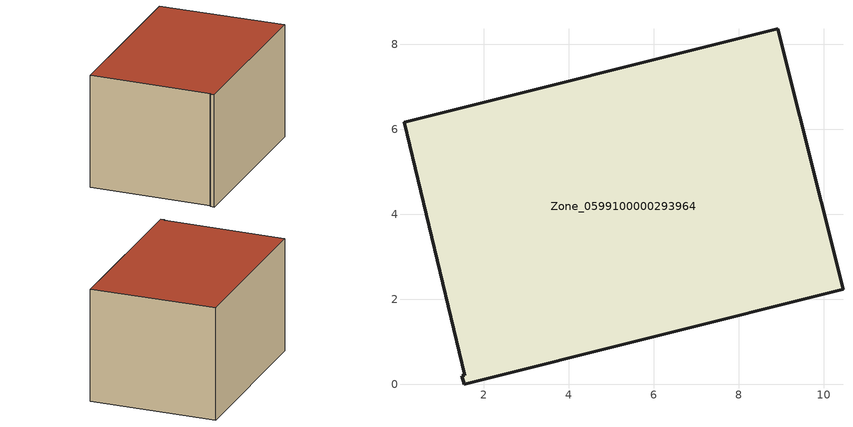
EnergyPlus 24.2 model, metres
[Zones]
Zone_0599100000293964
 floor ground (C_G): 1.49,0.2 1.55,0.22 0.14,6.16 8.92,8.37 10.46,2.24 1.54,0 z0
 wall outside (C_F): 10.46,2.24 8.92,8.37 0.14,6.16 1.55,0.22 1.49,0.2 1.54,0 10.46,2.24 z0:5.71
 roof outside (C_R): 1.55,0.22 1.49,0.2 1.54,0 10.46,2.24 8.92,8.37 0.14,6.16 z5.71
[BUILDING]
Pand.0599100000293964: North Axis=0; Terrain=City; Loads Convergence Tolerance Value=0.04; Temperature Convergence Tolerance Value=0.4; Solar Distribution=FullExterior; Maximum Number of Warmup Days=25; Minimum Number of Warmup Days=1
[Site:Location]
Rotterdam.The.Hague.AP_ZH_NLD Design_Conditions: Latitude=51.96; Longitude=4.45; Time Zone=1; Elevation=-4.5
[SITE:GROUNDTEMPERATURE:BUILDINGSURFACE]
18, 18, 18, 18, 18, 18, 18, 18, 18, 18, 18, 18
[MATERIAL] Thermal Absorptance=0.9; Solar Absorptance=0.7; Visible Absorptance=0.7
Name | Roughness | Thickness | Conductivity | Density | Specific Heat
G.TI.1946-1964 | MediumSmooth | 0.15 | 1 | 540 | 1210
F.TI.1946-1964 | Rough | 0.3 | 0.857143 | 1920 | 840
R.TI.1946-1964 | MediumRough | 0.2 | 0.277778 | 1500 | 1000
[CONSTRUCTION]
C_G: G.TI.1946-1964
C_F: F.TI.1946-1964
C_R: R.TI.1946-1964
[ZONE]
Zone_0599100000293964: Type=1; Multiplier=1; Ceiling Height=Autocalculate; Volume=Autocalculate; Floor Area=autocalculate; Part of Total Floor Area=Yes
[ZONEINFILTRATION:DESIGNFLOWRATE]
Infil_Zone_0599100000293964: Zone or ZoneList or Space or SpaceList=Zone_0599100000293964; Schedule=AlwaysOn; Design Flow Rate Calculation Method=Flow/Area; Flow Rate per Floor Area=0.003; Constant Term Coefficient=1; Temperature Term Coefficient=0; Velocity Term Coefficient=0; Velocity Squared Term Coefficient=0
[HVACTEMPLATE:ZONE:IDEALLOADSAIRSYSTEM]
Zone_0599100000293964: Maximum Heating Supply Air Temperature=50; Minimum Cooling Supply Air Temperature=13; Maximum Heating Supply Air Humidity Ratio=0.0156; Minimum Cooling Supply Air Humidity Ratio=0.0077; Heating Limit=NoLimit; Cooling Limit=NoLimit; Dehumidification Control Type=ConstantSensibleHeatRatio; Cooling Sensible Heat Ratio=0.7; Dehumidification Setpoint=60; Humidification Control Type=None; Humidification Setpoint=30; Outdoor Air Method=None; Outdoor Air Flow Rate per Person=0.00944; Outdoor Air Flow Rate per Zone Floor Area=0; Outdoor Air Flow Rate per Zone=0; Demand Controlled Ventilation Type=None; Outdoor Air Economizer Type=NoEconomizer; Heat Recovery Type=None; Sensible Heat Recovery Effectiveness=0.7; Latent Heat Recovery Effectiveness=0.65
[ZONECONTROL:THERMOSTAT]
ThermostatControl_Zone_0599100000293964: Zone or ZoneList=Zone_0599100000293964; Control Type Schedule=DualSetpointControlType; Control 1=Thermostat_Zone_0599100000293964; Temperature Difference Between Cutout And Setpoint=0
[THERMOSTATSETPOINT:DUALSETPOINT]
Thermostat_Zone_0599100000293964: Heating Setpoint Temperature Schedule=HeatingSetpoint_Zone_0599100000293964; Cooling Setpoint Temperature Schedule=CoolingSetpoint_Zone_0599100000293964
[SCHEDULE:COMPACT]
HeatingSetpoint_Zone_0599100000293964: Through: 12/31, For: AllDays, Until: 24:00, 21
CoolingSetpoint_Zone_0599100000293964: Through: 12/31, For: AllDays, Until: 24:00, 24
DualSetpointControlType: Through: 12/31, For: AllDays, Until: 24:00, 4
AlwaysOn: Through: 12/31, For: AllDays, Until: 24:00, 1
